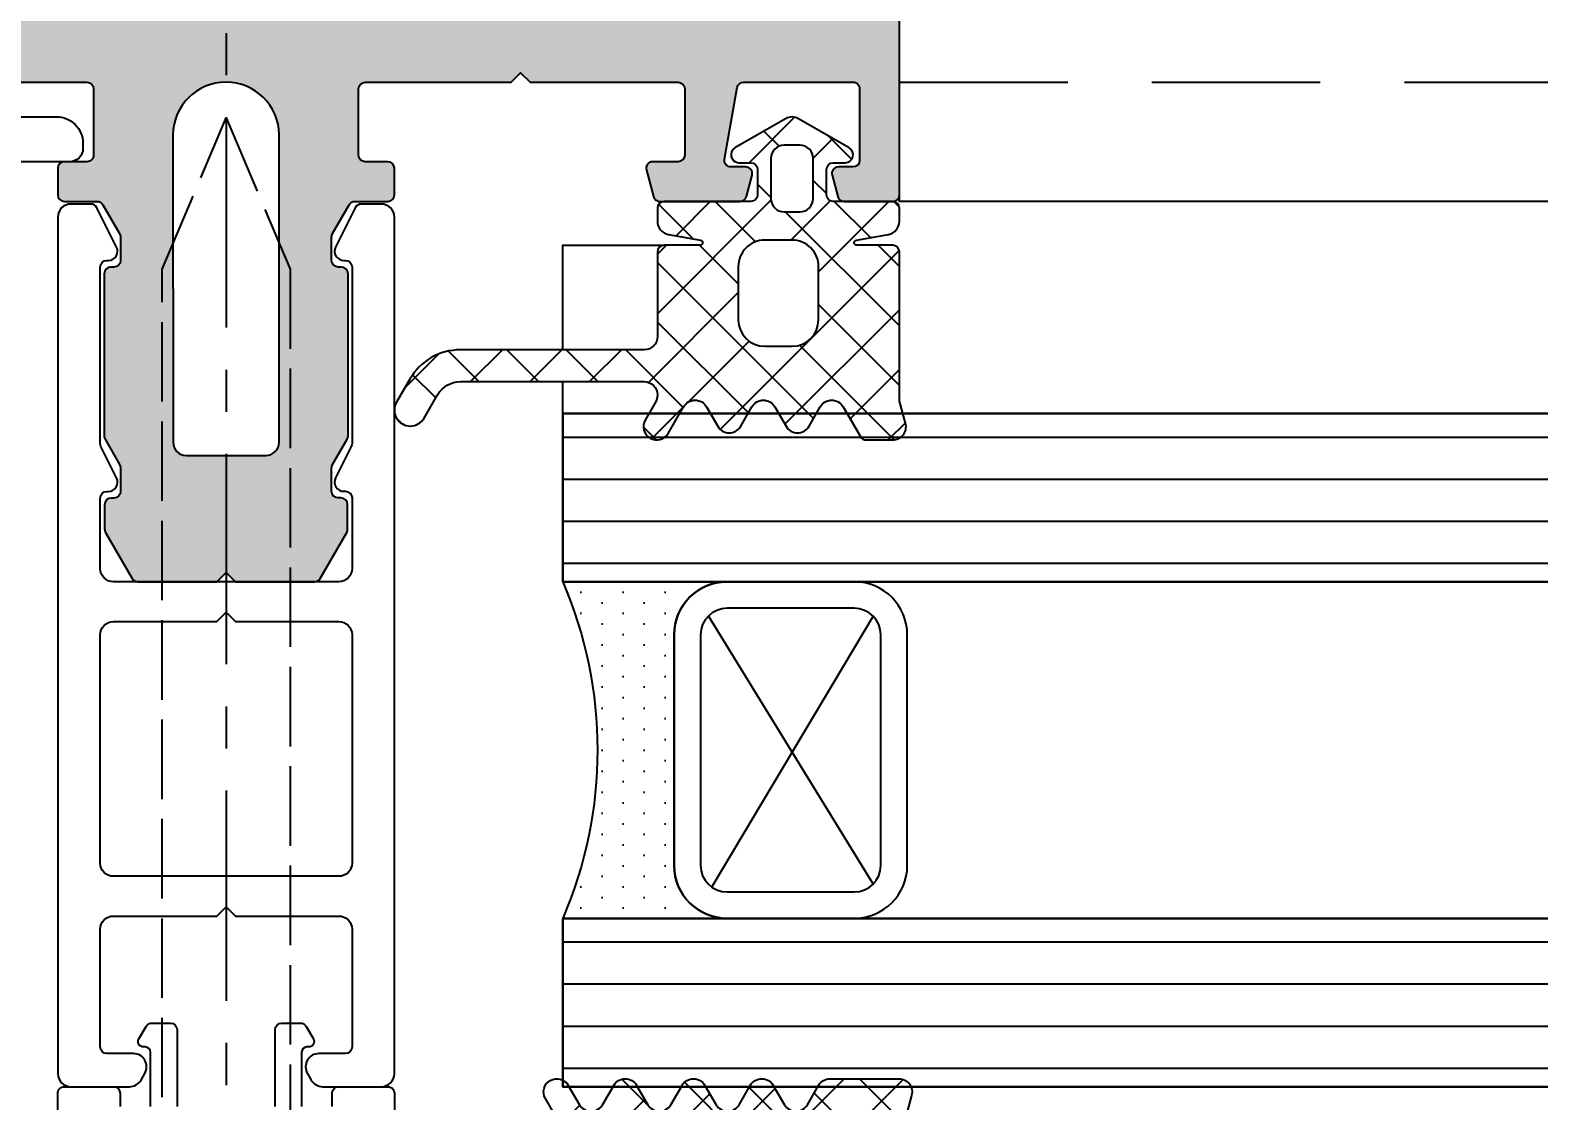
# Model space of a CAD drawing. Header units: millimetres. Extents: x -17234 to -8874, y -2869 to 1211.
# Drawn here: x -13631.6 to -13574.7, y -688.6 to -648.2 of the extents above; entities that cross this region are included whole.
import ezdxf

# ---------------------------------------------------------------- set-up
doc = ezdxf.new("R2010")
doc.units = ezdxf.units.MM
for name, pattern in [('ACAD_ISO07W100', [3, 0, -3]), ('AM_ISO02W050x2', [3.75, 3, -0.75]), ('CENTER', [50.800000000000004, 31.75, -6.35, 6.35, -6.35]), ('DASHED', [19.049999999999997, 12.7, -6.35])]:
    doc.linetypes.add(name, pattern=pattern)
doc.layers.get('Defpoints').update_dxf_attribs({"linetype": 'ACAD_ISO07W100', "true_color": 0x105689})
for name, color, linetype in [('Centerline', 6, 'CENTER'), ('Dim', 5, 'Continuous'), ('Gasket EPDM', 32, 'Continuous'), ('Gasket Silicone', 20, 'Continuous'), ('Glass', 4, 'Continuous'), ('Profile', 1, 'Continuous'), ('Profile View', 9, 'Continuous'), ('PVC Spacer', 3, 'Continuous'), ('Screw', 9, 'Continuous'), ('Thermal Break', 3, 'Continuous')]:
    doc.layers.add(name, color=color, linetype=linetype)
doc.styles.add('TXT', font='techb___.ttf')
doc.dimstyles.new('ISO-25$0', dxfattribs={"dimtxt": 2.5, "dimasz": 2.5, "dimexe": 1.25, "dimexo": 0.625, "dimtad": 1, "dimtxsty": 'TXT', "dimcen": 2.5, "dimclrd": 5, "dimclre": 5, "dimclrt": 2, "dimadec": 0, "dimazin": 0, "dimtfac": 1, "dimtmove": 0, "dimatfit": 3, "dimfxl": 1, "dimarcsym": 0})

# ---------------------------------------------------------------- blocks, each defined once
blk = doc.blocks.new('*U4')
at = {"layer": 'Glass', "ltscale": 0.5}
h = blk.add_hatch(dxfattribs=at)
h.set_pattern_fill('ANSI31', color=5, scale=0.5, angle=45)
h.set_pattern_definition([(90, (0, -0.6999999999979991), (-1.5875, 3.33066907387547e-16), [])])
h.paths.add_polyline_path([(0, 74.300000000002), (6.349999999999909, 74.300000000002), (6.349999999999909, 0), (0, 0)])
h.paths.add_polyline_path([(25.39999999999986, 0), (19.04999999999995, 0), (19.04999999999995, 74.300000000002), (25.39999999999986, 74.300000000002)])
at = {"layer": 'Glass'}
h = blk.add_hatch(dxfattribs=at)
h.set_pattern_fill('DOTS', color=9, scale=0.5)
h.set_pattern_definition([(0, (-1613.788650515187, -1630.791331682484), (0.396875, 0.79375), [0, -0.79375])])
h.paths.add_polyline_path([(17.04999999999995, 4.199999999999999), (8.349999999999909, 4.199999999999999, -0.414213562373095), (6.349999999999909, 6.199999999999998), (6.349999999999909, -1.77635683940025e-15, -0.2058701850370426), (19.04999999999995, -1.77635683940025e-15), (19.04999999999995, 6.199999999999999, -0.4142135623730951)])
at = {"layer": 'Defpoints', "linetype": 'ByBlock', "ltscale": 0.5}
for points in [[(0, 74.300000000002), (6.349999999999909, 74.300000000002), (6.349999999999909, 0), (0, 0)], [(25.39999999999986, 0), (19.04999999999995, 0), (19.04999999999995, 74.300000000002), (25.39999999999986, 74.300000000002)]]:
    blk.add_lwpolyline(points, close=True, dxfattribs=at)
at = {"layer": 'Glass'}
for points in [[(0, 74.300000000002), (0, 0), (6.349999999999909, 0), (6.349999999999909, 74.300000000002)], [(19.04999999999995, 74.300000000002), (19.04999999999995, 0), (25.39999999999986, 0), (25.39999999999986, 74.300000000002)]]:
    blk.add_lwpolyline(points, dxfattribs=at)
at = {"layer": 'Glass', "color": 3}
for points in [[(19.04999999999995, 6.199999999999999), (19.04999999999995, 11, 0.4142135623730951), (17.04999999999995, 13), (8.349999999999909, 13, 0.4142135623730951), (6.349999999999909, 11), (6.349999999999909, 6.199999999999999, 0.4142135623730951), (8.349999999999909, 4.199999999999999), (17.04999999999995, 4.199999999999999, 0.4142135623730951)], [(18.04999999999995, 6.199999999999999), (18.04999999999995, 11, 0.414213562373095), (17.04999999999995, 12), (8.349999999999909, 12, 0.414213562373095), (7.349999999999909, 11), (7.349999999999909, 6.199999999999999, 0.414213562373095), (8.349999999999909, 5.199999999999999), (17.04999999999995, 5.199999999999999, 0.414213562373095)]]:
    blk.add_lwpolyline(points, format="xyb", close=True, dxfattribs=at)
at = {"layer": 'Glass', "color": 9}
for points in [[(7.64289321881347, 5.49289321881356), (17.75710678118639, 11.70710678118667)], [(7.64289321881347, 11.70710678118644), (17.86423487550928, 5.619464413231707)]]:
    blk.add_lwpolyline(points, dxfattribs=at)
blk.add_lwpolyline([(6.349999999999909, 0, -0.2058701850370426), (19.04999999999995, 0), (19.04999999999995, 6.199999999999999, -0.4142135623730951), (17.04999999999995, 4.199999999999999), (8.349999999999909, 4.199999999999999, -0.4142135623730951), (6.349999999999909, 6.199999999999998)], format="xyb", close=True, dxfattribs=at)
blk = doc.blocks.new('*D37')
at = {"layer": 'Defpoints', "color": 0, "transparency": 16777216}
for p in [(-13537.24835915792, -556.2606841222857), (-13478.62119128426, -556.2606841222857), (-13600.34835915789, -708.6606841222737)]:
    blk.add_point(p, dxfattribs=at)
at = {"layer": 'Dim', "color": 5, "lineweight": -2, "transparency": 16777216}
for p, q in [((-13535.99835915792, -556.2606841222857), (-13476.12119128426, -556.2606841222857)), ((-13478.62119128426, -703.6606841222738), (-13478.62119128426, -561.2606841222857)), ((-13599.09835915789, -708.6606841222737), (-13476.12119128426, -708.6606841222738))]:
    blk.add_line(p, q, dxfattribs=at)
at = {"layer": 'Dim', "color": 5, "transparency": 16777216}
for points in [[(-13479.45452461759, -561.2606841222857), (-13477.78785795092, -561.2606841222857), (-13478.62119128426, -556.2606841222857)], [(-13479.45452461759, -703.6606841222738), (-13477.78785795092, -703.6606841222738), (-13478.62119128426, -708.6606841222738)]]:
    blk.add_solid(points, dxfattribs=at)
at = {"layer": 'Dim', "color": 2, "transparency": 16777216, "char_height": 5, "attachment_point": 5, "rotation": 90, "style": 'TXT'}
for s, insert in [('152,4', (-13482.80978777548, -632.4606841222819)), ('[6"]', (-13473.87338426671, -632.4606841222819))]:
    blk.add_mtext(s, dxfattribs=dict(at, insert=insert))
blk = doc.blocks.new('EGG - 01')
at = {"layer": 'Gasket EPDM', "ltscale": 0.5}
h = blk.add_hatch(dxfattribs=at)
h.set_pattern_fill('ANSI37', color=5, scale=0.5, style=0)
h.set_pattern_definition([(45, (16931.76398021643, 552.2421061978254), (-1.122532015133644, 1.122532015133644), []), (135, (16931.76398021643, 552.2421061978254), (-1.122532015133644, -1.122532015133644), [])])
edge = h.paths.add_edge_path()
edge.add_arc((7.003679740504693, -0.746193317245968), 0.4999999999998441, 299.9999999999973, 420.0000000000027)
edge.add_line((7.253679740504595, -0.3131806153538719), (6.521628932947351, 0.1094691154501106))
edge.add_arc((6.77162893294786, 0.5424818173420363), 0.5000000000000001, 120.0000000000673, 239.9999999999327, ccw=False)
edge.add_line((6.521628932947351, 0.9754945192339619), (7.253679740504595, 1.398144250037944))
edge.add_arc((7.00367974050448, 1.831156951930097), 0.4999999999999998, 300.0000000000152, 419.9999999999848)
edge.add_line((7.253679740504595, 2.26416965382225), (6.521628932947351, 2.686819384626006))
edge.add_arc((6.77162893294786, 3.119832086517931), 0.5000000000000001, 120.0000000000673, 239.9999999999327, ccw=False)
edge.add_line((6.521628932947351, 3.552844788409857), (7.25367974051187, 3.975494519217818))
edge.add_arc((7.00367974051187, 4.408507221110038), 0.5000000000000002, 299.9999999999999, 359.9999999999793)
edge.add_line((7.50367974051187, 4.408507221109858), (7.50367974051187, 7.001122055274095))
edge.add_arc((7.003679740510961, 7.001122055273398), 0.5000000000009095, 7.989553359821821e-11, 105.0000000000745)
edge.add_line((6.874270217958838, 7.484084968418642), (2.688974979217164, 6.362638489112896))
edge.add_arc((2.753679740493602, 6.121157032540927), 0.249999999999921, 105.0000000001964, 180.0000000002782)
edge.add_line((2.503679740493681, 6.121157032539713), (2.503679740493681, 1.999999999999318))
edge.add_arc((2.253679740491407, 2.000000000000682), 0.2500000000022737, 269.99999999968736, 359.99999999968736, ccw=False)
edge.add_line((2.253679740490043, 1.749999999998408), (1.167927419020998, 1.749999999998408))
edge.add_arc((1.167927419020998, 1.999999999998408), 0.25, 180, 270, ccw=False)
edge.add_line((0.9179274190209981, 1.999999999998408), (0.9179274190209981, 2.449999999998681))
edge.add_arc((0.6179274190208797, 2.449999999998458), 0.3000000000001184, 4.257702533584149e-11, 149.9999999999438)
edge.add_line((0.3581197978855926, 2.599999999998772), (-0.9986533347109798, 0.2499999999984084))
edge.add_arc((-0.5656406328201353, -6.821210263296962e-13), 0.4999999999983546, 150.0000000000115, 209.9999999999885)
edge.add_line((-0.9986533347109798, -0.2499999999997726), (0.3581197978855926, -2.600000000001955))
edge.add_arc((0.6179274190208797, -2.450000000001642), 0.3000000000001184, 210.0000000000561, 359.9999999999574)
edge.add_line((0.9179274190209981, -2.450000000001864), (0.9179274190209981, -2.000000000001592))
edge.add_arc((1.167927419020998, -2.000000000001592), 0.25, 90, 180, ccw=False)
edge.add_line((1.167927419020998, -1.750000000001592), (2.253679740490043, -1.750000000001592))
edge.add_arc((2.253679740491748, -2.000000000003524), 0.2500000000019327, 3.3867308957269415e-10, 90.00000000039091, ccw=False)
edge.add_line((2.503679740493681, -2.000000000002046), (2.503679740493681, -5.37645785702091))
edge.add_arc((3.003679740493681, -5.37645785702091), 0.5, 180, 270)
edge.add_line((3.003679740493681, -5.87645785702091), (5.827380753220496, -5.87645785702091))
edge.add_arc((5.827380753220381, -6.37645785702091), 0.5, 59.99999999998482, 89.99999999998693, ccw=False)
edge.add_line((6.077380753220496, -5.943445155128757), (6.753679740504595, -6.333906557489399))
edge.add_arc((7.003679740504595, -5.900893855597587), 0.4999999999996472, 239.9999999999766, 419.9999999999766)
edge.add_line((7.253679740504595, -5.467881153705775), (6.521628932947351, -5.045231422901793))
edge.add_arc((6.77162893294786, -4.612218721009867), 0.5000000000000001, 120.0000000000673, 239.9999999999327, ccw=False)
edge.add_line((6.521628932947351, -4.179206019117942), (7.253679740504595, -3.756556288313959))
edge.add_arc((7.00367974050448, -3.323543586421806), 0.4999999999999998, 300.0000000000152, 419.9999999999848)
edge.add_line((7.253679740504595, -2.890530884529653), (6.521628932947351, -2.467881153725898))
edge.add_arc((6.77162893294786, -2.034868451833972), 0.5000000000000001, 120.0000000000673, 239.9999999999327, ccw=False)
edge.add_line((6.521628932947351, -1.601855749942047), (7.253679740504595, -1.179206019138064))
edge = h.paths.add_edge_path(flags=16)
edge.add_arc((0.4999999999998689, -0.3000018669307739), 0.4999999999998689, 179.999999999985, 270.000000000015)
edge.add_line((0.5, -0.8000018669306428), (2.009099999995669, -0.8000018669288238))
edge.add_arc((2.009099999995215, -0.3000018669283691), 0.5000000000004547, 270.0000000000521, 359.9999999997916)
edge.add_line((2.509099999995669, -0.300001866930188), (2.509099999995669, 0.300001866930188))
edge.add_arc((2.009099999996124, 0.3000018669292785), 0.4999999999995453, 1.042204158022913e-10, 90.00000000005213)
edge.add_line((2.009099999995669, 0.8000018669288238), (0.5, 0.8000018669306428))
edge.add_arc((0.4999999999998689, 0.3000018669307739), 0.4999999999998689, 89.99999999998498, 180.000000000015)
edge.add_line((0, 0.3000018669306428), (0, -0.3000018669306428))
for points in [[(7.253679740504595, -1.179206019138064, 0.5773502691896574), (7.253679740504595, -0.3131806153538719), (6.521628932947351, 0.1094691154501106, -0.5773502691888426), (6.521628932947351, 0.9754945192339619), (7.253679740504595, 1.398144250037944, 0.577350269189449), (7.253679740504595, 2.26416965382225), (6.521628932947351, 2.686819384626006, -0.5773502691888426), (6.521628932947351, 3.552844788409857), (7.25367974051187, 3.975494519217818, 0.2679491924310263), (7.50367974051187, 4.408507221109858), (7.50367974051187, 7.001122055274095, 0.4931454260312742), (6.874270217958838, 7.484084968418642), (2.688974979217164, 6.362638489112896, 0.3394542588637746), (2.503679740493681, 6.121157032539713), (2.503679740493681, 1.999999999999318, -0.414213562373095), (2.253679740490043, 1.749999999998408), (1.167927419020998, 1.749999999998408, -0.4142135623730951), (0.9179274190209981, 1.999999999998408), (0.9179274190209981, 2.449999999998681, 0.7673269879782757), (0.3581197978855926, 2.599999999998772), (-0.9986533347109798, 0.2499999999984084, 0.2679491924310153), (-0.9986533347109798, -0.2499999999997726), (0.3581197978855926, -2.600000000001955, 0.7673269879782757), (0.9179274190209981, -2.450000000001864), (0.9179274190209981, -2.000000000001592, -0.4142135623730951), (1.167927419020998, -1.750000000001592), (2.253679740490043, -1.750000000001592, -0.4142135623733614), (2.503679740493681, -2.000000000002046), (2.503679740493681, -5.37645785702091, 0.414213562373095), (3.003679740493681, -5.87645785702091), (5.827380753220496, -5.87645785702091, -0.1316524975874049), (6.077380753220496, -5.943445155128757), (6.753679740504595, -6.333906557489399, 1), (7.253679740504595, -5.467881153705775), (6.521628932947351, -5.045231422901793, -0.5773502691888426), (6.521628932947351, -4.179206019117942), (7.253679740504595, -3.756556288313959, 0.577350269189449), (7.253679740504595, -2.890530884529653), (6.521628932947351, -2.467881153725898, -0.5773502691888426), (6.521628932947351, -1.601855749942047)], [(0, -0.3000018669306428, 0.4142135623732486), (0.5, -0.8000018669306428), (2.009099999995669, -0.8000018669288238, 0.4142135623717632), (2.509099999995669, -0.300001866930188), (2.509099999995669, 0.300001866930188, 0.4142135623728287), (2.009099999995669, 0.8000018669288238), (0.5, 0.8000018669306428, 0.4142135623732486), (0, 0.3000018669306428)]]:
    blk.add_lwpolyline(points, format="xyb", close=True, dxfattribs=at)
blk = doc.blocks.new('GG - 01')
at = {"layer": 'Gasket EPDM', "ltscale": 0.5}
h = blk.add_hatch(dxfattribs=at)
h.set_pattern_fill('ANSI37', color=5, scale=0.5, style=0)
h.set_pattern_definition([(45, (16923.13597728441, 487.5036104391235), (-1.122532015133644, 1.122532015133644), []), (135, (16923.13597728441, 487.5036104391235), (-1.122532015133644, -1.122532015133644), [])])
edge = h.paths.add_edge_path(flags=16)
edge.add_arc((-2.456698961395585, -4.827477994350676), 0.999999999999698, -90.00000000001728, 1.7280399333685637e-11, ccw=False)
edge.add_line((-2.456698961395887, -5.827477994350375), (-4.465798961398832, -5.827477994349238))
edge.add_arc((-4.465798961398537, -4.827477994348943), 1.000000000000295, 180.0000000000169, 269.9999999999831, ccw=False)
edge.add_line((-5.465798961398832, -4.827477994349238), (-5.465798961398832, -3.800001866927573))
edge.add_arc((-4.465798961398537, -3.800001866927868), 1.000000000000295, 90.00000000001688, 179.9999999999831, ccw=False)
edge.add_line((-4.465798961398832, -2.800001866927573), (-2.456698961395887, -2.800001866926436))
edge.add_arc((-2.456698961395585, -3.800001866926134), 0.999999999999698, -1.7280399333685637e-11, 90.00000000001728, ccw=False)
edge.add_line((-1.456698961395887, -3.800001866926436), (-1.456698961395887, -4.827477994350375))
edge = h.paths.add_edge_path()
edge.add_arc((-8.000000000000213, -7.458536453019235), 0.4999999999999999, 300.0000000000282, 419.9999999999718)
edge.add_line((-7.75, -7.025523751127139), (-8.482050807557243, -6.602874020323156))
edge.add_arc((-8.232050807556735, -6.169861318431231), 0.4999999999999997, 120.00000000006719, 239.9999999999328, ccw=False)
edge.add_line((-8.482050807557243, -5.736848616539305), (-7.75, -5.314198885735323))
edge.add_arc((-8.000000000000115, -4.88118618384317), 0.5000000000000003, 300.0000000000152, 419.9999999999848)
edge.add_line((-7.75, -4.448173481951017), (-8.482050807557243, -4.025523751147261))
edge.add_arc((-8.232050807556735, -3.592511049255336), 0.4999999999999997, 120.00000000006719, 239.9999999999328, ccw=False)
edge.add_line((-8.482050807557243, -3.15949834736341), (-7.75, -2.736848616559428))
edge.add_arc((-8.00000000000031, -2.303835914667388), 0.4999999999999996, 300.0000000000412, 419.9999999999588)
edge.add_line((-7.75, -1.870823212775349), (-8.874999999989086, -1.221304159940132))
edge.add_arc((-8.749999999989212, -1.004797808994095), 0.249999999999874, 180.0000000006814, 240.0000000000167, ccw=False)
edge.add_line((-8.999999999989086, -1.004797808997068), (-9, 0.0003111022266466534))
edge.add_arc((-8.499999999999089, 0.0003111022268556529), 0.5000000000009113, 74.99999999992588, 179.9999999999197, ccw=False)
edge.add_line((-8.370590477446967, 0.4832740153721033), (-7.531791636873095, 0.2585185434287496))
edge.add_arc((-7.467086875598413, 0.4999999999906641), 0.2499999999897547, 254.999999999596, 269.9999999995868)
edge.add_line((-7.467086875600216, 0.2500000000009095), (-1.90517973669921, 0.2500000000009095))
edge.add_arc((-1.90517973669921, 9.09508579560736e-13), 0.25, 0, 90, ccw=False)
edge.add_line((-1.65517973669921, 9.094947017729282e-13), (-1.65517973669921, -1.355333104784677))
edge.add_arc((-1.555179736698301, -1.355333104786262), 0.1000000000009096, 179.9999999990918, 350.0000000009825)
edge.add_line((-1.456698961395887, -1.372697922551424), (-1.24342759702995, -0.16317591116524))
edge.add_arc((-0.7510237205223182, -0.2500000000009916), 0.500000000001901, 89.99999999980389, 169.9999999997724, ccw=False)
edge.add_line((-0.7510237205206067, 0.2500000000009095), (-0.249999999992724, 0.2500000000009095))
edge.add_arc((-0.2499999999972147, 3.694822225952521e-12), 0.2499999999972147, -8.46796410769457e-10, 89.9999999989708, ccw=False)
edge.add_line((0, 0), (0, -2.248338335070002))
edge.add_arc((0.25, -2.248338335070002), 0.25, 180, 270)
edge.add_line((0.25, -2.498338335070002), (1.202190357260406, -2.498338335070002))
edge.add_arc((1.203502841082234, -2.240432973307411), 0.2579087013647964, 269.7084235318334, 358.243507031785)
edge.add_line((1.461290357256075, -2.248338335070002), (1.461290357256075, -1.79833833506973))
edge.add_arc((1.761290357258013, -1.79833833507044), 0.3000000000019374, 29.99999999996311, 179.9999999998644, ccw=False)
edge.add_line((2.021097978395119, -1.648338335069639), (3.119023930419644, -3.550001866927232))
edge.add_arc((2.686011228527425, -3.800001866927232), 0.4999999999999999, -30.000000000000114, 30.000000000000114, ccw=False)
edge.add_line((3.119023930419644, -4.050001866927232), (2.021097978395119, -5.951665398784371))
edge.add_arc((1.761290357258013, -5.80166539878357), 0.3000000000019375, 180.0000000001357, 330.0000000000369, ccw=False)
edge.add_line((1.461290357256075, -5.80166539878428), (1.461290357256075, -5.351665398784007))
edge.add_arc((1.203502841082234, -5.359570760546599), 0.2579087013647965, 1.756492968214997, 90.29157646816661)
edge.add_line((1.202190357260406, -5.101665398784007), (0.25, -5.101665398784007))
edge.add_arc((0.25, -5.351665398784007), 0.25, 90, 180)
edge.add_line((0, -5.351665398784007), (7.275957614183426e-12, -8.627476127416458))
edge.add_arc((-0.2499999999935199, -8.627476127416458), 0.2500000000007958, -89.99999999981759, 0, ccw=False)
edge.add_line((-0.249999999992724, -8.877476127417253), (-0.7510237205206067, -8.877476127417253))
edge.add_arc((-0.7510237205223182, -8.377476127415353), 0.5000000000019007, 190.0000000002276, 270.0000000001961, ccw=False)
edge.add_line((-1.24342759702995, -8.464300216251104), (-1.456698961395887, -7.25477820486492))
edge.add_arc((-1.555179736698301, -7.272143022630082), 0.1000000000009094, 9.999999999017358, 180.0000000009084)
edge.add_line((-1.65517973669921, -7.272143022631667), (-1.65517973669921, -8.627476127417253))
edge.add_arc((-1.90517973669921, -8.627476127417253), 0.25, -90, 0, ccw=False)
edge.add_line((-1.90517973669921, -8.877476127417253), (-5.099999999987631, -8.877476127417253))
edge.add_arc((-5.099999999987631, -9.377476127417253), 0.5, 90, 180.000000000013)
edge.add_line((-5.599999999987631, -9.377476127417367), (-5.599999999983993, -16.30817414006583))
edge.add_arc((-7.799999999985766, -16.30817414006576), 2.200000000001773, 300.0000000000704, 359.99999999999824, ccw=False)
edge.add_line((-6.699999999982538, -18.21343002839171), (-7.576738509371353, -18.71961524279709))
edge.add_arc((-7.876738509374263, -18.20000000052278), 0.6000000000046156, 120.0000000000664, 300.00000000006645, ccw=False)
edge.add_line((-8.176738509377174, -17.68038475824847), (-7.299999999995634, -17.17419954384854))
edge.add_arc((-7.799999999995978, -16.30817414006391), 1.000000000000343, 300.0000000000114, 359.999999999942)
edge.add_line((-6.799999999995634, -16.30817414006492), (-6.799999999995634, -9.377476127417594))
edge.add_arc((-7.299999999995634, -9.377476127417253), 0.5, 359.9999999999609, 450)
edge.add_line((-7.299999999995634, -8.877476127417253), (-7.323701012715901, -8.877476127417253))
edge.add_arc((-7.323701012715786, -9.377476127417253), 0.5, 90.00000000001312, 120.0000000000152)
edge.add_line((-7.573701012715901, -8.9444634255251), (-8.25, -9.334924827885743))
edge.add_arc((-8.499999999998181, -8.901912125993249), 0.4999999999993284, 119.99999999980369, 299.9999999998037, ccw=False)
edge.add_line((-8.749999999996362, -8.468899424100755), (-7.75, -7.891549154911331))
edge = h.paths.add_edge_path(flags=16)
edge.add_arc((1.620370595716071, -4.100003733857324), 0.499999999999869, -90.00000000001512, 1.5120349416974932e-11, ccw=False)
edge.add_line((1.62037059571594, -4.600003733857193), (0.1112705957129947, -4.600003733855374))
edge.add_arc((0.1112705957134494, -4.100003733854919), 0.5000000000004547, 180.0000000002084, 269.9999999999479, ccw=False)
edge.add_line((-0.3887294042870053, -4.100003733856738), (-0.3887294042870053, -3.499999999996362))
edge.add_arc((0.1112705957125399, -3.499999999997272), 0.4999999999995453, 89.99999999994787, 179.9999999998958, ccw=False)
edge.add_line((0.1112705957129947, -2.999999999997726), (1.62037059571594, -2.999999999995907))
edge.add_arc((1.620370595716071, -3.499999999995776), 0.499999999999869, -1.5006662579253316e-11, 90.000000000015, ccw=False)
edge.add_line((2.12037059571594, -3.499999999995907), (2.12037059571594, -4.100003733857193))
blk.add_lwpolyline([(-7.75, -7.891549154911331, 0.5773502691892974), (-7.75, -7.025523751127139), (-8.482050807557243, -6.602874020323156, -0.5773502691888426), (-8.482050807557243, -5.736848616539305), (-7.75, -5.314198885735323, 0.577350269189449), (-7.75, -4.448173481951017), (-8.482050807557243, -4.025523751147261, -0.5773502691888426), (-8.482050807557243, -3.15949834736341), (-7.75, -2.736848616559428, 0.5773502691891458), (-7.75, -1.870823212775349), (-8.874999999989086, -1.221304159940132, -0.2679491924280138), (-8.999999999989086, -1.004797808997068), (-9, 0.0003111022266466534), (-9, 0.0003111022275561481, -0.4931454260312705), (-8.370590477446967, 0.4832740153721033), (-7.531791636873095, 0.2585185434287496, 0.06554346281519802), (-7.467086875600216, 0.2500000000009095), (-1.90517973669921, 0.2500000000009095, -0.4142135623730951), (-1.65517973669921, 9.094947017729282e-13), (-1.65517973669921, -1.355333104784677, 0.9163311740325999), (-1.456698961395887, -1.372697922551424), (-1.24342759702995, -0.16317591116524, -0.3639702342660466), (-0.7510237205206067, 0.2500000000009095), (-0.249999999992724, 0.2500000000009095, -0.4142135623721627), (0, 0), (0, -2.248338335070002, 0.4142135623730951), (0.25, -2.498338335070002), (1.202190357260406, -2.498338335070002, 0.4067446540325116), (1.461290357256075, -2.248338335070002), (1.461290357256075, -1.79833833506973, -0.7673269879782757), (2.021097978395119, -1.648338335069639), (3.119023930419644, -3.550001866927232, -0.2679491924311227), (3.119023930419644, -4.050001866927232), (2.021097978395119, -5.951665398784371, -0.7673269879782757), (1.461290357256075, -5.80166539878428), (1.461290357256075, -5.351665398784007, 0.4067446540325116), (1.202190357260406, -5.101665398784007), (0.25, -5.101665398784007, 0.4142135623730951), (0, -5.351665398784007), (7.275957614183426e-12, -8.627476127416458, -0.4142135623721627), (-0.249999999992724, -8.877476127417253), (-0.7510237205206067, -8.877476127417253, -0.3639702342660466), (-1.24342759702995, -8.464300216251104), (-1.456698961395887, -7.25477820486492, 0.9163311740325999), (-1.65517973669921, -7.272143022631667), (-1.65517973669921, -8.627476127417253, -0.4142135623730951), (-1.90517973669921, -8.877476127417253), (-5.099999999987631, -8.877476127417253, 0.4142135623731616), (-5.599999999987631, -9.377476127417367), (-5.599999999983993, -16.30817414006583, -0.2679491924307854), (-6.699999999982538, -18.21343002839171), (-7.576738509371353, -18.71961524279709, -0.9999999999999997), (-8.176738509377174, -17.68038475824847), (-7.299999999995634, -17.17419954384854, 0.2679491924307981), (-6.799999999995634, -16.30817414006492), (-6.799999999995634, -9.377476127417594, 0.4142135623732949), (-7.299999999995634, -8.877476127417253), (-7.323701012715901, -8.877476127417253, 0.1316524975874049), (-7.573701012715901, -8.9444634255251), (-8.25, -9.334924827885743, -1), (-8.749999999996362, -8.468899424100755), (-8.749999999996362, -8.468899424100755), (-7.75, -7.891549154911331, 0.2679491924311227)], format="xyb", dxfattribs=at)
for points in [[(-1.456698961395887, -4.827477994350375, -0.4142135623732719), (-2.456698961395887, -5.827477994350375), (-4.465798961398832, -5.827477994349238, -0.4142135623729226), (-5.465798961398832, -4.827477994349238), (-5.465798961398832, -3.800001866927573, -0.4142135623729225), (-4.465798961398832, -2.800001866927573), (-2.456698961395887, -2.800001866926436, -0.4142135623732719), (-1.456698961395887, -3.800001866926436)], [(2.12037059571594, -4.100003733857193, -0.4142135623732486), (1.62037059571594, -4.600003733857193), (0.1112705957129947, -4.600003733855374, -0.4142135623717632), (-0.3887294042870053, -4.100003733856738), (-0.3887294042870053, -3.499999999996362, -0.4142135623728287), (0.1112705957129947, -2.999999999997726), (1.62037059571594, -2.999999999995907, -0.4142135623732486), (2.12037059571594, -3.499999999995907)]]:
    blk.add_lwpolyline(points, format="xyb", close=True, dxfattribs=at)

msp = doc.modelspace()

# ---------------------------------------------------------------- hatches: boundary and pattern name
at = {"layer": 'Gasket Silicone', "ltscale": 0.5}
h = msp.add_hatch(color=1, dxfattribs=at)
h.dxf.hatch_style = 1
edge = h.paths.add_edge_path()
edge.add_arc((-13640.71271477803, -654.4356841223122), 0.2499999999997726, 270.0000000004169, 345.0011267704721)
edge.add_line((-13640.47123204903, -654.5003841346364), (-13640.20330475, -653.5003844229935))
edge.add_arc((-13640.44478752358, -653.4356845770507), 0.2500000000011302, 345.0011662471931, 449.9999694738402)
edge.add_line((-13640.44478739038, -653.1856845770502), (-13641.29835555725, -653.1856841222847))
edge.add_arc((-13641.29835542405, -652.9356841222844), 0.2500000000002628, 225.0000000000368, 269.9999694742571, ccw=False)
edge.add_arc((-13641.29835542405, -652.9356841222854), 0.2500000000002029, 179.9999999998437, 224.9999999995947, ccw=False)
edge.add_line((-13641.54835542405, -652.9356841222847), (-13641.54835542405, -650.4356841222738))
edge.add_arc((-13641.29835542405, -650.4356841222742), 0.25, 89.99999999958311, 179.9999999998697, ccw=False)
edge.add_line((-13641.29835542405, -650.1856841222738), (-13635.71447168331, -650.1856841222865))
edge.add_line((-13635.71447168331, -650.1856841222865), (-13635.36091829271, -649.8321307316904))
edge.add_line((-13635.36091829271, -649.8321307316904), (-13635.00736490912, -650.1856841152907))
edge.add_arc((-13635.00730576594, -649.9356841189225), 0.2500000033639935, 269.9864453800082, 269.9999996827531)
edge.add_line((-13635.00730576732, -650.1856841222865), (-13629.49835915792, -650.1856841222865))
edge.add_arc((-13629.49835915792, -650.4356841222863), 0.2499999999997726, 7.817106961738318e-10, 90, ccw=False)
edge.add_line((-13629.24835915792, -650.4356841222829), (-13629.24835915789, -652.935684122281))
edge.add_arc((-13629.49835915789, -652.9356841222844), 0.25, -90, 7.817106961738318e-10, ccw=False)
edge.add_line((-13629.49835915789, -653.1856841222847), (-13630.34835915789, -653.1856841222847))
edge.add_arc((-13630.34835915789, -653.4356841222847), 0.25, 90, 180)
edge.add_line((-13630.59835915789, -653.4356841222847), (-13630.59835915789, -654.4356841222847))
edge.add_arc((-13630.34835915789, -654.4356841222847), 0.25, 180, 270)
edge.add_line((-13630.34835915789, -654.6856841222847), (-13629.10984845799, -654.6856841222847))
edge.add_arc((-13629.10984845799, -654.9356841222842), 0.2499999999996589, 29.999999999994827, 90, ccw=False)
edge.add_line((-13628.89334210704, -654.8106841222847), (-13628.26451521844, -655.899844242503))
edge.add_arc((-13628.48102156939, -656.0248442425005), 0.2499999999999098, -5.47174749954138e-10, 29.999999999380123, ccw=False)
edge.add_line((-13628.23102156939, -656.024844242503), (-13628.23102156939, -656.9126349810662))
edge.add_arc((-13628.48102156939, -656.9126349810662), 0.25, -90, 0, ccw=False)
edge.add_line((-13628.48102156939, -657.1626349810662), (-13628.59835915805, -657.1626349810662))
edge.add_arc((-13628.59835915805, -657.4126349810662), 0.25, 90, 180)
edge.add_line((-13628.84835915805, -657.4126349810662), (-13628.84835915805, -663.5356841222741))
edge.add_arc((-13628.59835915805, -663.5356841222732), 0.25, 180.0000000002084, 210.0000000002429)
edge.add_line((-13628.814865509, -663.6606841222741), (-13628.26451521844, -664.6139187874809))
edge.add_arc((-13628.48102156939, -664.7389187874784), 0.2499999999999098, -5.47174749954138e-10, 29.999999999380123, ccw=False)
edge.add_line((-13628.23102156939, -664.7389187874809), (-13628.23102156939, -665.626709526044))
edge.add_arc((-13628.48102156939, -665.626709526044), 0.25, -90, 0, ccw=False)
edge.add_line((-13628.48102156939, -665.876709526044), (-13628.58102156939, -665.876709526044))
edge.add_arc((-13628.58102156939, -666.126709526044), 0.25, 90, 180)
edge.add_line((-13628.83102156939, -666.126709526044), (-13628.83102156939, -667.0536333149424))
edge.add_arc((-13628.58102156939, -667.0536333149415), 0.25, 180.0000000002084, 210.0000000002429)
edge.add_line((-13628.79752792033, -667.1786333149424), (-13627.79752792046, -668.9106841222814))
edge.add_arc((-13627.58102156951, -668.7856841222816), 0.250000000000933, 209.9999999997863, 269.9999999991662)
edge.add_line((-13627.58102156952, -669.0356841222814), (-13624.60191254851, -669.0356841222869))
edge.add_line((-13624.60191254851, -669.0356841222869), (-13624.24835915791, -668.6821307316944))
edge.add_line((-13624.24835915791, -668.6821307316944), (-13623.89480576732, -669.0356841222941))
edge.add_line((-13623.89480576732, -669.0356841222941), (-13620.91569674632, -669.0356841222814))
edge.add_arc((-13620.91569674632, -668.7856841222821), 0.2499999999992042, 270.0000000008338, 330.0000000003039)
edge.add_line((-13620.69919039537, -668.9106841222814), (-13619.69919042597, -667.1786343426569))
edge.add_arc((-13619.91569674645, -667.0536342898835), 0.2500000000000691, 329.9999860341901, 359.9999999994008)
edge.add_line((-13619.66569674645, -667.0536342898862), (-13619.66569674645, -666.1233742983544))
edge.add_arc((-13619.91569674645, -666.1233742983544), 0.25, 0, 90)
edge.add_line((-13619.91569674645, -665.8733742983544), (-13620.01569674645, -665.8733742983544))
edge.add_arc((-13620.01569674645, -665.6233742983544), 0.25, 180, 270, ccw=False)
edge.add_line((-13620.26569674645, -665.6233742983544), (-13620.26569674645, -664.7389187872535))
edge.add_arc((-13620.01569674645, -664.7389187872544), 0.25, 149.9999999997345, 179.9999999997655, ccw=False)
edge.add_line((-13620.2322030974, -664.6139187872535), (-13619.68185280697, -663.6606841222741))
edge.add_arc((-13619.89835915791, -663.5356841222732), 0.249999999999983, 329.9999999997571, 359.9999999997916)
edge.add_line((-13619.64835915791, -663.5356841222741), (-13619.64835915791, -657.4126349810662))
edge.add_arc((-13619.89835915791, -657.4126349810662), 0.25, 0, 90)
edge.add_line((-13619.89835915791, -657.1626349810662), (-13620.01569674645, -657.1626349810662))
edge.add_arc((-13620.01569674645, -656.9126349810662), 0.25, 180, 270, ccw=False)
edge.add_line((-13620.26569674645, -656.9126349810662), (-13620.26569674645, -656.024844242503))
edge.add_arc((-13620.01569674645, -656.0248442425005), 0.25, 150.0000000006199, 180.0000000005471, ccw=False)
edge.add_line((-13620.2322030974, -655.899844242503), (-13619.6033762088, -654.8106841222847))
edge.add_arc((-13619.38686985785, -654.9356841222842), 0.2499999999993009, 90, 150.0000000000279, ccw=False)
edge.add_line((-13619.38686985785, -654.6856841222847), (-13618.14835915792, -654.6856841222847))
edge.add_arc((-13618.14835915792, -654.4356841222847), 0.25, 270, 360)
edge.add_line((-13617.89835915792, -654.4356841222847), (-13617.89835915792, -653.4356841222847))
edge.add_arc((-13618.14835915792, -653.4356841222847), 0.25, 0, 90)
edge.add_line((-13618.14835915792, -653.1856841222847), (-13618.99835915795, -653.1856841222847))
edge.add_arc((-13618.99835915795, -652.9356841222844), 0.2500000000001137, 179.9999999991923, 270, ccw=False)
edge.add_line((-13619.24835915795, -652.935684122281), (-13619.24835915791, -650.4356841222756))
edge.add_arc((-13618.99835915791, -650.435684122279), 0.25, 90, 179.9999999991923, ccw=False)
edge.add_line((-13618.99835915791, -650.1856841222792), (-13613.4894125485, -650.1856841222756))
edge.add_arc((-13613.489382935, -649.9356841642262), 0.2499999598031347, 269.9932130849577, 270.0067657662151)
edge.add_line((-13613.48935341378, -650.1856841222865), (-13613.13580002319, -649.8321307316904))
edge.add_line((-13613.13580002319, -649.8321307316904), (-13612.78224663262, -650.1856841222756))
edge.add_line((-13612.78224663262, -650.1856841222756), (-13607.19836289177, -650.1856841222774))
edge.add_arc((-13607.19836289177, -650.4356841222774), 0.25, 0, 90, ccw=False)
edge.add_line((-13606.94836289177, -650.4356841222774), (-13606.94836289177, -652.9356841222847))
edge.add_arc((-13607.19836289177, -652.9356841222847), 0.25, -90, 0, ccw=False)
edge.add_line((-13607.19836289177, -653.1856841222847), (-13608.15195225534, -653.1856848353831))
edge.add_arc((-13608.15195206839, -653.4356848353833), 0.2500000000002973, 90.00004284626358, 194.9999748320257)
edge.add_line((-13608.39343355338, -653.5003894905852), (-13608.12548502282, -654.5003887774868))
edge.add_arc((-13607.88400353783, -654.435684122287), 0.2500000000010643, 194.9999748315727, 232.4999999995953)
edge.add_arc((-13607.88400353783, -654.4356841222885), 0.2499999999958696, 232.5000000003654, 270.0000000012506)
edge.add_line((-13607.88400353783, -654.6856841222847), (-13604.86272224572, -654.6856841222847))
edge.add_arc((-13604.86272224572, -654.435684122284), 0.2500000000006821, 270.0000000004169, 345.0000000001907)
edge.add_line((-13604.62124078915, -654.5003888835594), (-13604.4068814352, -653.7003888835601))
edge.add_arc((-13604.64836289178, -653.635684122284), 0.2500000000022848, 345.0000000000649, 449.9999999995831)
edge.add_line((-13604.64836289177, -653.3856841222836), (-13605.19836289177, -653.3856841222836))
edge.add_arc((-13605.19836289177, -653.1356841222836), 0.25, 170.0000000000081, 269.9999999995831, ccw=False)
edge.add_line((-13605.44456483003, -653.0922720778666), (-13604.96848198211, -650.3922720778713))
edge.add_arc((-13604.72228004386, -650.4356841222881), 0.2500000000016184, 90.00000000041689, 170.0000000000338, ccw=False)
edge.add_line((-13604.72228004386, -650.1856841222883), (-13600.59835915791, -650.1856841222865))
edge.add_arc((-13600.59835915791, -650.4356841222863), 0.2499999999997726, -5.212541509536095e-11, 90, ccw=False)
edge.add_line((-13600.34835915791, -650.4356841222865), (-13600.34835915791, -653.1356841222799))
edge.add_arc((-13600.59835915792, -653.1356841222799), 0.250000000001819, -89.99999999916622, 0, ccw=False)
edge.add_line((-13600.59835915791, -653.3856841222799), (-13601.14835915791, -653.3856841222836))
edge.add_arc((-13601.14835915791, -653.6356841222831), 0.2499999999996589, 90.00000000083378, 195.0000000002443)
edge.add_line((-13601.38984061448, -653.7003888835601), (-13601.17548126054, -654.5003888835612))
edge.add_arc((-13600.93399980396, -654.4356841222844), 0.2500000000007337, 195.0000000002191, 270)
edge.add_line((-13600.93399980396, -654.6856841222847), (-13599.09835915791, -654.6856841222847))
edge.add_arc((-13599.09835915791, -654.4356841222847), 0.25, 270, 360)
edge.add_line((-13598.84835915791, -654.4356841222847), (-13598.84835915791, -556.5106841222857))
edge.add_arc((-13599.09835915791, -556.5106841222857), 0.25, 0, 90)
edge.add_line((-13599.09835915791, -556.2606841222857), (-13649.39835915791, -556.2606841222857))
edge.add_arc((-13649.39835915791, -556.5106841222857), 0.25, 90, 180)
edge.add_line((-13649.64835915791, -556.5106841222857), (-13649.64835915791, -654.4356841222847))
edge.add_arc((-13649.39835915791, -654.4356841222847), 0.25, 180, 270)
edge.add_line((-13649.39835915791, -654.6856841222847), (-13647.56271851186, -654.6856841222847))
edge.add_arc((-13647.56271851186, -654.4356841222847), 0.25, 269.9999999995831, 344.9999999997233)
edge.add_line((-13647.32123705529, -654.5003888835612), (-13647.10687770134, -653.7003888835601))
edge.add_arc((-13647.34835915791, -653.635684122284), 0.2500000000005572, 344.9999999999318, 449.9999999995831)
edge.add_line((-13647.34835915791, -653.3856841222836), (-13647.89835915791, -653.3856841222799))
edge.add_arc((-13647.89835915791, -653.1356841222797), 0.2500000000001137, 180.0000000000261, 269.9999999991662, ccw=False)
edge.add_line((-13648.14835915791, -653.1356841222799), (-13648.14835915792, -650.4356841222865))
edge.add_arc((-13647.89835915792, -650.4356841222863), 0.25, 90, 180.0000000000521, ccw=False)
edge.add_line((-13647.89835915792, -650.1856841222865), (-13643.77443827196, -650.1856841222865))
edge.add_arc((-13643.77443827196, -650.4356841222863), 0.2499999999997726, 10.000000000012903, 90, ccw=False)
edge.add_line((-13643.52823633371, -650.3922720778695), (-13643.0521534858, -653.0922720778666))
edge.add_arc((-13643.29835542405, -653.1356841222836), 0.2500000000016381, -89.99999999958311, 9.999999999991928, ccw=False)
edge.add_line((-13643.29835542405, -653.3856841222836), (-13643.84835542405, -653.3856841222836))
edge.add_arc((-13643.84835542405, -653.6356841222834), 0.2499999999998863, 90.00000000041689, 195.0000000001939)
edge.add_line((-13644.08983688062, -653.7003888835601), (-13643.87547752668, -654.5003888835612))
edge.add_arc((-13643.63399607011, -654.4356841222847), 0.2499999999989179, 195.0000000002767, 270.0000000004169)
edge.add_line((-13643.63399607011, -654.6856841222847), (-13640.712714778, -654.6856841222847))
edge.add_arc((-13640.712714778, -654.4356841222981), 0.2499999999864713, 269.9999999995831, 345.0011662472108)
edge.add_line((-13640.47123200443, -654.5003839682371), (-13640.71271477803, -654.685684122312))
edge = h.paths.add_edge_path(flags=16)
edge.add_arc((-13601.59835915791, -645.9356841222847), 0.25, 270, 360)
edge.add_line((-13601.34835915791, -645.9356841222847), (-13601.34835915791, -560.5106841222876))
edge.add_arc((-13601.59835915791, -560.5106841222876), 0.25, 0, 90)
edge.add_line((-13601.59835915791, -560.2606841222876), (-13646.89835915791, -560.2606841222876))
edge.add_arc((-13646.89835915791, -560.5106841222876), 0.25, 90, 180)
edge.add_line((-13647.14835915791, -560.5106841222876), (-13647.14835915791, -645.9356841222847))
edge.add_arc((-13646.89835915791, -645.9356841222847), 0.25, 180, 270)
edge.add_line((-13646.89835915791, -646.1856841222847), (-13601.59835915791, -646.1856841222847))
edge = h.paths.add_edge_path(flags=16)
edge.add_arc((-13624.24835915792, -652.1890502480991), 2.003366125820394, 0.6626206666211241, 179.4858379302491)
edge.add_line((-13626.25164461928, -652.1710726403666), (-13626.24835915806, -663.7731841222825))
edge.add_arc((-13625.74835915806, -663.7731841222825), 0.5, 180, 270)
edge.add_line((-13625.74835915806, -664.2731841222825), (-13624.24835915792, -664.2731841222825))
edge.add_line((-13624.24835915792, -664.2731841222825), (-13622.74835915792, -664.2731841222825))
edge.add_arc((-13622.74835915792, -663.7731841222825), 0.5, 270, 360)
edge.add_line((-13622.24835915792, -663.7731841222825), (-13622.24512700291, -652.1658820109564))

# ---------------------------------------------------------------- linework, layer by layer
at = {"layer": 'Centerline', "ltscale": 0.25}
msp.add_lwpolyline([(-13624.24835915792, -549.9106841222872), (-13624.24835915792, -712.1606841222869)], dxfattribs=at)
at = {"layer": 'Gasket EPDM', "ltscale": 0.5}
for points in [[(-13611.54835915794, -660.2856841222793), (-13611.54835915794, -656.3408638589918), (-13607.72583528483, -656.3408638589934)], [(-13611.54835915794, -662.685684122289), (-13611.54835915794, -661.4856841222883)]]:
    msp.add_lwpolyline(points, dxfattribs=at)
at = {"layer": 'Profile', "color": 9, "ltscale": 0.5}
msp.add_lwpolyline([(-13635.00730576732, -650.1856841222865), (-13629.49835915792, -650.1856841222865, -0.414213562369425), (-13629.24835915792, -650.4356841222829), (-13629.24835915789, -652.935684122281, -0.4142135623767711), (-13629.49835915789, -653.1856841222847), (-13630.34835915789, -653.1856841222847, 0.414213562373095), (-13630.59835915789, -653.4356841222847), (-13630.59835915789, -654.4356841222847, 0.414213562373095), (-13630.34835915789, -654.6856841222847), (-13629.10984845799, -654.6856841222847, -0.2679491924310263), (-13628.89334210704, -654.8106841222847), (-13628.26451521844, -655.899844242503, -0.1316524975873059), (-13628.23102156939, -656.024844242503), (-13628.23102156939, -656.9126349810662, -0.4142135623730949), (-13628.48102156939, -657.1626349810662), (-13628.59835915805, -657.1626349810662, 0.4142135623730951), (-13628.84835915805, -657.4126349810662), (-13628.84835915805, -663.5356841222741, 0.1316524975875179), (-13628.814865509, -663.6606841222741), (-13628.26451521844, -664.6139187874809, -0.1316524975873894), (-13628.23102156939, -664.7389187874809), (-13628.23102156939, -665.626709526044, -0.414213562373095), (-13628.48102156939, -665.876709526044), (-13628.58102156939, -665.876709526044, 0.414213562373095), (-13628.83102156939, -666.126709526044), (-13628.83102156939, -667.0536333149424, 0.1316524975876537), (-13628.79752792033, -667.1786333149424), (-13627.79752792046, -668.9106841222814, 0.2679491924290531), (-13627.58102156952, -669.0356841222814), (-13624.60191254851, -669.0356841222869), (-13624.24835915791, -668.6821307316944), (-13623.89480576732, -669.0356841222941), (-13620.91569674632, -669.0356841222814, 0.2679491924295719), (-13620.69919039537, -668.9106841222814), (-13619.69919042597, -667.1786343426569, 0.1316525595779446), (-13619.66569674645, -667.0536342898862), (-13619.66569674645, -666.1233742983544, 0.414213562373095), (-13619.91569674645, -665.8733742983544), (-13620.01569674645, -665.8733742983544, -0.414213562373095), (-13620.26569674645, -665.6233742983544), (-13620.26569674645, -664.7389187872535, -0.1316524975874204), (-13620.2322030974, -664.6139187872535), (-13619.68185280697, -663.6606841222741, 0.1316524975875362), (-13619.64835915791, -663.5356841222741), (-13619.64835915791, -657.4126349810662, 0.4142135623730951), (-13619.89835915791, -657.1626349810662), (-13620.01569674645, -657.1626349810662, -0.4142135623730949), (-13620.26569674645, -656.9126349810662), (-13620.26569674645, -656.024844242503, -0.1316524975873059), (-13620.2322030974, -655.899844242503), (-13619.6033762088, -654.8106841222847, -0.2679491924311481), (-13619.38686985785, -654.6856841222847), (-13618.14835915792, -654.6856841222847, 0.414213562373095), (-13617.89835915792, -654.4356841222847), (-13617.89835915792, -653.4356841222847, 0.414213562373095), (-13618.14835915792, -653.1856841222847), (-13618.99835915795, -653.1856841222847, -0.414213562377002), (-13619.24835915795, -652.935684122281), (-13619.24835915791, -650.4356841222756, -0.4142135623689894), (-13618.99835915791, -650.1856841222792), (-13613.4894125485, -650.1856841222756, 5.91347276728374e-05), (-13613.48935341378, -650.1856841222865), (-13613.13580002319, -649.8321307316904), (-13612.78224663262, -650.1856841222756), (-13607.19836289177, -650.1856841222774, -0.4142135623731062), (-13606.94836289177, -650.4356841222774), (-13606.94836289177, -652.9356841222847, -0.4142135623729884), (-13607.19836289177, -653.1856841222847), (-13608.15195225534, -653.1856848353831, 0.4931450570934454), (-13608.39343355338, -653.5003894905852), (-13608.12548502282, -654.5003887774868, 0.1651007810026813), (-13608.03619389508, -654.634022457359, 0.1651006681960707), (-13607.88400353783, -654.6856841222847), (-13604.86272224572, -654.6856841222847, 0.3394542588634611), (-13604.62124078915, -654.5003888835594), (-13604.4068814352, -653.7003888835601, 0.4931454260312913), (-13604.64836289177, -653.3856841222836), (-13605.19836289177, -653.3856841222836, -0.4663076581550055), (-13605.44456483003, -653.0922720778666), (-13604.96848198211, -650.3922720778713, -0.3639702342660084), (-13604.72228004386, -650.1856841222883), (-13600.59835915791, -650.1856841222865, -0.4142135623735261), (-13600.34835915791, -650.4356841222865), (-13600.34835915791, -653.1356841222799, -0.4142135623708864), (-13600.59835915791, -653.3856841222799), (-13601.14835915791, -653.3856841222836, 0.4931454260298125), (-13601.38984061448, -653.7003888835601), (-13601.17548126054, -654.5003888835612, 0.339454258862822), (-13600.93399980396, -654.6856841222847), (-13599.09835915791, -654.6856841222847, 0.414213562373095), (-13598.84835915791, -654.4356841222847), (-13598.84835915791, -556.5106841222857, 0.4142135623730951)], format="xyb", dxfattribs=at)
msp.add_lwpolyline([(-13622.24512700291, -652.1658820109564, 0.9897830045805022), (-13626.25164461928, -652.1710726403666), (-13626.24835915806, -663.7731841222825, 0.4142135623731276), (-13625.74835915806, -664.2731841222825), (-13624.24835915792, -664.2731841222825), (-13622.74835915792, -664.2731841222825, 0.4142135623731276), (-13622.24835915792, -663.7731841222825)], format="xyb", close=True, dxfattribs=at)
at = {"layer": 'Profile View', "ltscale": 0.5}
msp.add_lwpolyline([(-13537.24835915792, -654.6856841222847), (-13598.84835915791, -654.6856841222847), (-13598.84835915791, -556.2606841222862), (-13537.24835915791, -556.2606841222862)], dxfattribs=at)
at = {"layer": 'Profile View', "linetype": 'DASHED', "ltscale": 0.5}
msp.add_lwpolyline([(-13598.84835915791, -650.1856841222874), (-13537.24835915792, -650.1856841222865)], dxfattribs=at)
at = {"layer": 'PVC Spacer', "ltscale": 0.5}
for points in [[(-13634.14835915792, -651.4879128701976), (-13630.64835915791, -651.4879128701976, -0.4142135623731905), (-13629.64835915791, -652.4879128701976), (-13629.64835915791, -652.6856841222833, -0.4142135623730395), (-13630.14835915791, -653.1856841222833), (-13632.14835915791, -653.1856841222833, 0.4142135623730951)], [(-13627.09835915788, -688.8356841222898), (-13627.09835915788, -686.7856841222905, 0.4142135623724291), (-13627.29835915788, -686.5856841222898), (-13627.36797440015, -686.5856841222898, -0.5773502691907793), (-13627.54117948091, -686.2856841222905), (-13627.26693810305, -685.8106841222992, -0.2679491924313792), (-13627.0504317521, -685.6856841222992), (-13626.34835915788, -685.6856841222992, -0.414213562373095), (-13626.09835915788, -685.9356841222992), (-13626.09835915788, -688.8356841222898, 0.414213562373095)], [(-13622.39835915788, -688.8356841222898), (-13622.39835915788, -685.9356841222992, -0.414213562373095), (-13622.14835915788, -685.6856841222992), (-13621.44628656366, -685.6856841222992, -0.2679491924313792), (-13621.22978021272, -685.8106841222992), (-13620.95553883485, -686.2856841222905, -0.5773502691907793), (-13621.12874391561, -686.5856841222898), (-13621.19835915788, -686.5856841222898, 0.4142135623724291), (-13621.39835915788, -686.7856841222905), (-13621.39835915788, -688.8356841222898, 0.414213562373095)], [(-13630.59835915788, -691.7856841222923), (-13630.59835915788, -688.335684122288, -0.4142135623733614), (-13630.34835915788, -688.085684122288), (-13628.49835915788, -688.0856841222898, -0.414213562373095), (-13628.24835915788, -688.3356841222898), (-13628.24835915788, -688.8356841222898, 0.414213562373095)], [(-13620.24835915788, -688.8356841222898), (-13620.24835915788, -688.3356841222934, -0.4142135623722959), (-13619.99835915788, -688.0856841222934), (-13618.14835915776, -688.0856841222934, -0.4142135623734946), (-13617.89835915776, -688.3356841222934), (-13617.89835915775, -691.7856841222941, -0.4142135623736351)]]:
    msp.add_lwpolyline(points, format="xyb", dxfattribs=at)
at = {"layer": 'Screw', "linetype": 'AM_ISO02W050x2'}
msp.add_lwpolyline([(-13626.66135915792, -695.9856841222627), (-13626.66135915792, -657.2448421222634), (-13624.24835915792, -651.535684122262), (-13621.83535915792, -657.2448421222634), (-13621.83535915792, -695.9856841222627)], dxfattribs=at)
at = {"layer": 'Thermal Break', "ltscale": 0.5}
for points in [[(-13624.60191254851, -681.6481828114569), (-13624.24835915792, -681.2946294208645), (-13623.89480576732, -681.6481828114587), (-13619.99835899968, -681.6481840432474, -0.4142134697802096), (-13619.49835915775, -682.1481840432474), (-13619.49835915775, -686.585684122288, -0.4142135623722959), (-13619.74835915775, -686.835684122288), (-13620.74835915792, -686.8356841222934, 0.5773502691868659), (-13621.18137185982, -687.5856841222916), (-13621.03703429251, -687.8356841223025, 0.26794919243144), (-13620.60402159062, -688.0856841223025), (-13618.39835915775, -688.0856841222898, 0.414213562373095), (-13617.89835915775, -687.5856841222898), (-13617.89835915776, -655.2834553742135, 0.4142135623730602), (-13618.39835915776, -654.7834553742135), (-13619.15286765508, -654.7834553742135, 0.2840790438402628), (-13619.37647445283, -654.9216519753385), (-13620.11870357648, -656.40611022264, 0.557536515835399), (-13619.80565405963, -656.9126349810662), (-13619.74835915775, -656.9126349810662, -0.4142135623730951), (-13619.49835915775, -657.1626349810662), (-13619.49835915775, -663.8171437084796, -0.1164338214658533), (-13619.52475236, -663.9289471073547), (-13620.11870357629, -665.1168495399282, 0.5575365158353869), (-13619.80565405944, -665.6233742983544), (-13619.74835915775, -665.6233742983544, -0.414213562373095), (-13619.49835915775, -665.8733742983544), (-13619.49835915775, -668.5356841222832, -0.4142135623730951), (-13619.99835915775, -669.0356841222832), (-13628.4983591579, -669.0356841222832, -0.4142135623730951), (-13628.9983591579, -668.5356841222832), (-13628.9983591579, -665.876709526044, -0.414213562373095), (-13628.7483591579, -665.626709526044), (-13628.69106425621, -665.626709526044, 0.5575365158353421), (-13628.37801473936, -665.1201847676178), (-13628.97196595565, -663.9322823350443, -0.1164338214658533), (-13628.9983591579, -663.8204789361693), (-13628.9983591579, -657.1626349810662, -0.4142135623730951), (-13628.7483591579, -656.9126349810662), (-13628.69106425621, -656.9126349810662, 0.5575365158353806), (-13628.37801473936, -656.40611022264), (-13629.12024386296, -654.9216519754385, 0.2840790438417738), (-13629.34385066071, -654.7834553743136), (-13630.0983591579, -654.783455374319, 0.4142135623712495), (-13630.5983591579, -655.283455374319), (-13630.59835915789, -687.5856841222898, 0.414213562373095), (-13630.09835915789, -688.0856841222898), (-13627.89098736208, -688.0856841223025, 0.2679491924314398), (-13627.45797466019, -687.8356841223025), (-13627.31363709288, -687.5856841222916, 0.5773502691868672), (-13627.74664979478, -686.8356841222934), (-13628.74835915789, -686.835684122288, -0.4142135623722967), (-13628.99835915789, -686.585684122288), (-13628.99835915789, -682.1481841222825, -0.4142135623730951), (-13628.49835915789, -681.6481841222825), (-13624.60191385934, -681.6481841222825)], [(-13624.60191254851, -670.5356828114576), (-13624.24835915792, -670.1821294208652), (-13623.89480576732, -670.5356828114594), (-13619.99835899969, -670.53568404325, -0.4142134697800951), (-13619.49835915775, -671.03568404325), (-13619.49835915775, -679.6481841222825, -0.4142135623730951), (-13619.99835915775, -680.1481841222825), (-13628.49835915789, -680.1481841222825, -0.4142135623730951), (-13628.99835915789, -679.6481841222825), (-13628.9983591579, -671.0356841222832, -0.4142135623732262), (-13628.4983591579, -670.5356841222832), (-13624.60191385934, -670.5356841222832)]]:
    msp.add_lwpolyline(points, format="xyb", dxfattribs=at)

# ---------------------------------------------------------------- block references
at = {"layer": 'Gasket EPDM', "xscale": -1, "rotation": 270}
for name, p in [('GG - 01', (-13599.09835915793, -654.6856841222852)), ('EGG - 01', (-13605.86958904944, -695.2893638627829))]:
    msp.add_blockref(name, p, dxfattribs=at)
at = {"layer": 'Glass', "rotation": 270}
msp.add_blockref('*U4', (-13611.54835915792, -662.6856841222792), dxfattribs=at)

# ---------------------------------------------------------------- dimensions: what is measured, and where the dimension line sits
at = {"layer": 'Dim'}
dim = msp.add_linear_dim(base=(-13478.62119128426, -556.2606841222857), p1=(-13600.34835915789, -708.6606841222737), p2=(-13537.24835915792, -556.2606841222857), angle=90, dimstyle='ISO-25$0', override={"dimscale": 2, "dimpost": '\\X'}, dxfattribs=at)
dim.commit()
dim.dimension.update_dxf_attribs({"geometry": '*D37', "text_midpoint": (-13478.62119128426, -632.4606841222819)})

doc.saveas('drawing.dxf')
